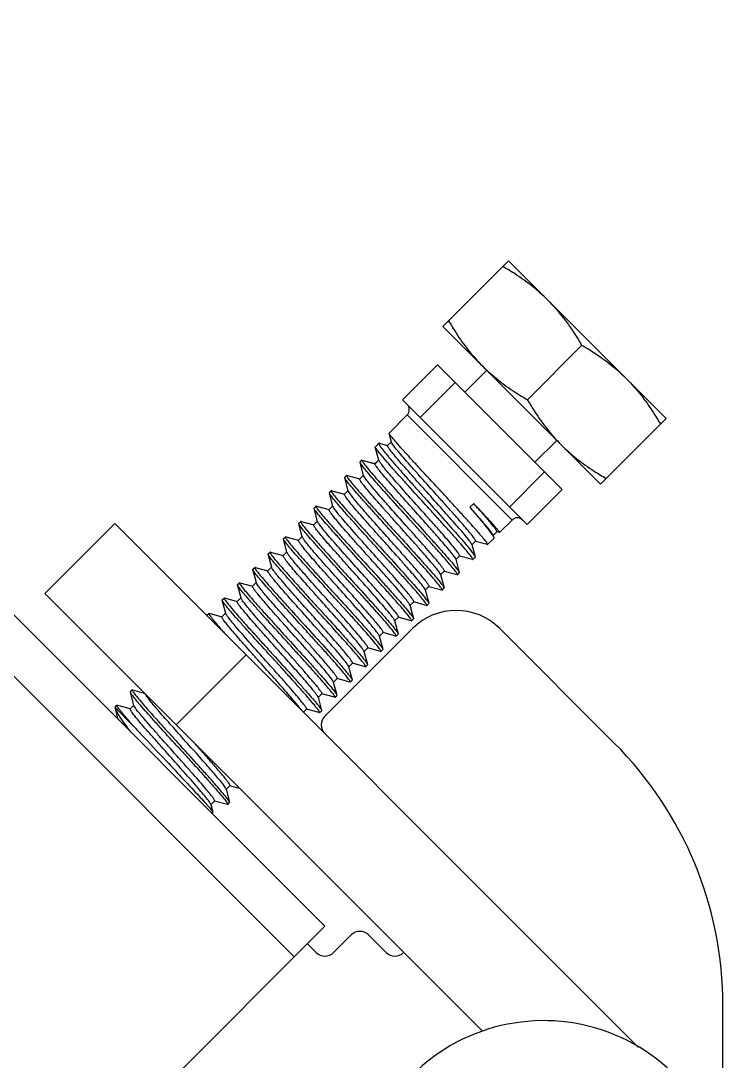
# Model space of a CAD drawing. Extents: x 27938 to 1507990, y 110129 to 923079.
# Drawn here: x 477724 to 478193, y 366413 to 367100 of the extents above; entities that cross this region are included whole.
import ezdxf

# ---------------------------------------------------------------- set-up
doc = ezdxf.new("R2010")
doc.units = 0
doc.header["$LTSCALE"] = 1000
doc.header["$MEASUREMENT"] = 0

msp = doc.modelspace()

# ---------------------------------------------------------------- linework, layer by layer
for p, q in [((477925.31, 366502.44), (475348.04, 369079.7)), ((477905.07, 366482.2), (475327.8, 369059.47)), ((478046.74, 366941.9), (478003.37, 366898.53)), ((478046.74, 366941.9), (478150.82, 366837.81)), ((478003.37, 366898.53), (478107.46, 366794.45)), ((478095.03, 366886.1), (478059.17, 366850.24)), ((477999.83, 366873.16), (477976.7, 366850.03)), ((478082.08, 366790.91), (477999.83, 366873.16)), ((478032.28, 366869.62), (478017.83, 366855.16)), ((478011.4, 366861.59), (477988.27, 366838.46)), ((478058.95, 366767.78), (477976.7, 366850.03)), ((477967.75, 366828.21), (477979.66, 366840.13)), ((478049.05, 366770.74), (477979.66, 366840.13)), ((478150.82, 366837.81), (478107.46, 366794.45)), ((477967.74, 366828.06), (477967.75, 366828.21)), ((477969.31, 366822.24), (477967.74, 366828.06)), ((477958.69, 366819.15), (477961.02, 366821.48)), ((477961.38, 366821.51), (477961.02, 366821.48)), ((477961.38, 366821.51), (477966.82, 366820.06)), ((477966.8, 366819.98), (477969.25, 366822.44)), ((478078.54, 366823.36), (478064.09, 366808.9)), ((477958.66, 366819.09), (477958.69, 366819.15)), ((477958.67, 366818.91), (477958.66, 366819.09)), ((477961.01, 366810.22), (477958.67, 366818.91)), ((477948.55, 366808.79), (477948.57, 366809.03)), ((477950.89, 366800.1), (477948.55, 366808.79)), ((477948.57, 366809.03), (477949.79, 366810.25)), ((477949.83, 366810.3), (477949.8, 366810.23)), ((477949.8, 366810.23), (477958.46, 366807.91)), ((477950.08, 366810.31), (477949.83, 366810.3)), ((477950.08, 366810.31), (477958.52, 366808.07)), ((477958.46, 366807.91), (477960.99, 366810.44)), ((477958.46, 366807.91), (477958.5, 366807.97)), ((477958.5, 366807.97), (477960.95, 366810.43)), ((477938.43, 366798.67), (477938.45, 366798.92)), ((477940.77, 366789.98), (477938.43, 366798.67)), ((477938.45, 366798.92), (477939.71, 366800.18)), ((477939.95, 366800.19), (477939.71, 366800.18)), ((477939.95, 366800.19), (477948.4, 366797.95)), ((477948.38, 366797.86), (477950.83, 366800.31)), ((478070.52, 366802.47), (478047.39, 366779.34)), ((477928.32, 366788.55), (477928.33, 366788.8)), ((477930.65, 366779.86), (477928.32, 366788.55)), ((477928.33, 366788.8), (477929.59, 366790.06)), ((477929.84, 366790.08), (477929.59, 366790.06)), ((477929.84, 366790.08), (477938.28, 366787.83)), ((477938.26, 366787.74), (477940.71, 366790.19)), ((478082.08, 366790.91), (478058.95, 366767.78)), ((477918.2, 366778.43), (477918.21, 366778.68)), ((477920.53, 366769.74), (477918.2, 366778.43)), ((477918.21, 366778.68), (477919.48, 366779.94)), ((477919.72, 366779.96), (477919.48, 366779.94)), ((477919.72, 366779.96), (477928.16, 366777.71)), ((477928.14, 366777.62), (477930.59, 366780.07)), ((477930.7, 366779.71), (477930.65, 366779.86)), ((478023.68, 366781.67), (478021.15, 366779.14)), ((477740.27, 366722.17), (477786.53, 366768.43)), ((478132.55, 366422.41), (477786.53, 366768.43)), ((477908.08, 366768.32), (477908.09, 366768.56)), ((477910.41, 366759.62), (477908.08, 366768.32)), ((477908.09, 366768.56), (477909.36, 366769.82)), ((477909.6, 366769.84), (477909.36, 366769.82)), ((477909.6, 366769.84), (477918.05, 366767.59)), ((477918.02, 366767.5), (477920.47, 366769.95)), ((478040.77, 366762.46), (478049.05, 366770.74)), ((477897.96, 366758.2), (477897.98, 366758.44)), ((477900.29, 366749.5), (477897.96, 366758.2)), ((477897.98, 366758.44), (477899.24, 366759.7)), ((477899.48, 366759.72), (477899.24, 366759.7)), ((477899.48, 366759.72), (477907.93, 366757.47)), ((477907.9, 366757.38), (477910.35, 366759.83)), ((478032.88, 366754.56), (478036.9, 366758.59)), ((478036.49, 366760.7), (478036.93, 366759.03)), ((478039, 366762.98), (478036.54, 366760.52)), ((478040.67, 366762.45), (478038.98, 366762.9)), ((478040.67, 366762.45), (478040.77, 366762.46)), ((478022.45, 366754.47), (478024.57, 366746.52)), ((478024.96, 366756.72), (478022.51, 366754.27)), ((478032.68, 366754.55), (478024.94, 366756.63)), ((478032.68, 366754.55), (478032.88, 366754.56)), ((477887.84, 366748.08), (477887.86, 366748.32)), ((477890.17, 366739.38), (477887.84, 366748.08)), ((477887.86, 366748.32), (477889.12, 366749.58)), ((477889.36, 366749.6), (477889.12, 366749.58)), ((477889.36, 366749.6), (477897.81, 366747.35)), ((477897.78, 366747.26), (477900.24, 366749.71)), ((478011.86, 366744.8), (478014.18, 366736.09)), ((478014.37, 366747.04), (478011.92, 366744.59)), ((478022.78, 366744.69), (478014.35, 366746.95)), ((478022.78, 366744.69), (478023.02, 366744.71)), ((478023.02, 366744.71), (478024.54, 366746.23)), ((478024.57, 366746.52), (478024.54, 366746.23)), ((477877.72, 366737.96), (477877.74, 366738.2)), ((477880.05, 366729.26), (477877.72, 366737.96)), ((477877.74, 366738.2), (477879, 366739.46)), ((477879.24, 366739.48), (477879, 366739.46)), ((477879.24, 366739.48), (477887.69, 366737.23)), ((477887.66, 366737.14), (477890.12, 366739.59)), ((478004.25, 366736.92), (478001.8, 366734.47)), ((478012.66, 366734.57), (478004.23, 366736.83)), ((478001.74, 366734.68), (478004.06, 366725.97)), ((478012.66, 366734.57), (478012.9, 366734.59)), ((478012.9, 366734.59), (478014.16, 366735.85)), ((478014.18, 366736.09), (478014.16, 366735.85)), ((477867.6, 366727.84), (477867.62, 366728.08)), ((477869.93, 366719.14), (477867.6, 366727.84)), ((477867.62, 366728.08), (477868.88, 366729.34)), ((477869.12, 366729.36), (477868.88, 366729.34)), ((477869.12, 366729.36), (477877.57, 366727.11)), ((477877.54, 366727.02), (477880, 366729.47)), ((477991.62, 366724.56), (477993.94, 366715.85)), ((477994.13, 366726.8), (477991.68, 366724.35)), ((478002.54, 366724.45), (477994.11, 366726.71)), ((478002.54, 366724.45), (478002.78, 366724.47)), ((478002.78, 366724.47), (478004.04, 366725.73)), ((478004.06, 366725.97), (478004.04, 366725.73)), ((478029.43, 366433.01), (477740.27, 366722.17)), ((477857.48, 366717.72), (477857.5, 366717.96)), ((477859.82, 366709.02), (477857.48, 366717.72)), ((477857.5, 366717.96), (477858.76, 366719.22)), ((477859, 366719.24), (477858.76, 366719.22)), ((477859, 366719.24), (477867.45, 366716.99)), ((477867.43, 366716.9), (477869.88, 366719.35)), ((477870, 366718.94), (477869.93, 366719.14)), ((477984.01, 366716.69), (477981.56, 366714.23)), ((477992.42, 366714.33), (477983.99, 366716.59)), ((477981.5, 366714.44), (477983.82, 366705.73)), ((477992.42, 366714.33), (477992.66, 366714.35)), ((477992.66, 366714.35), (477993.92, 366715.61)), ((477993.94, 366715.85), (477993.92, 366715.61)), ((477847.36, 366707.82), (477847.38, 366707.84)), ((477847.38, 366707.84), (477848.64, 366709.1)), ((477848.88, 366709.12), (477848.64, 366709.1)), ((477848.88, 366709.12), (477857.33, 366706.87)), ((477857.31, 366706.78), (477859.76, 366709.24)), ((477971.38, 366704.32), (477973.7, 366695.61)), ((477973.89, 366706.57), (477971.44, 366704.11)), ((477982.3, 366704.21), (477973.87, 366706.47)), ((477982.3, 366704.21), (477982.54, 366704.23)), ((477982.54, 366704.23), (477983.8, 366705.49)), ((477983.82, 366705.73), (477983.8, 366705.49)), ((477983.15, 366699.02), (477925.33, 366641.2)), ((477963.77, 366696.45), (477961.32, 366693.99)), ((477972.18, 366694.09), (477963.75, 366696.36)), ((477973.7, 366695.61), (477973.69, 366695.37)), ((478116.57, 366623.43), (478040.97, 366699.02)), ((477961.27, 366694.2), (477963.58, 366685.49)), ((477972.18, 366694.09), (477972.42, 366694.11)), ((477972.42, 366694.11), (477973.69, 366695.37)), ((477951.15, 366684.08), (477951.09, 366684.26)), ((477951.15, 366684.08), (477953.46, 366675.37)), ((477953.66, 366686.33), (477951.2, 366683.87)), ((477962.06, 366683.97), (477953.63, 366686.24)), ((477962.06, 366683.97), (477962.3, 366683.99)), ((477962.3, 366683.99), (477963.57, 366685.25)), ((477963.58, 366685.49), (477963.57, 366685.25)), ((477827.01, 366635.43), (477873.27, 366681.69)), ((477943.54, 366676.21), (477941.08, 366673.76)), ((477951.94, 366673.85), (477943.51, 366676.12)), ((477952.19, 366673.87), (477953.45, 366675.13)), ((477953.46, 366675.37), (477953.45, 366675.13)), ((477941.03, 366673.96), (477943.35, 366665.25)), ((477951.94, 366673.85), (477952.19, 366673.87)), ((477930.91, 366663.85), (477933.23, 366655.14)), ((477933.42, 366666.09), (477930.96, 366663.64)), ((477941.82, 366663.73), (477933.39, 366666)), ((477941.82, 366663.73), (477942.07, 366663.75)), ((477942.07, 366663.75), (477943.33, 366665.01)), ((477943.35, 366665.25), (477943.33, 366665.01)), ((477796.77, 366657), (477796.78, 366657.25)), ((477799.1, 366648.31), (477796.77, 366657)), ((477796.78, 366657.25), (477798.05, 366658.51)), ((477798.29, 366658.53), (477798.05, 366658.51)), ((477798.29, 366658.53), (477805.96, 366656.48)), ((477923.3, 366655.97), (477920.84, 366653.52)), ((477931.7, 366653.62), (477923.27, 366655.88)), ((477931.95, 366653.63), (477933.21, 366654.89)), ((477933.23, 366655.14), (477933.21, 366654.89)), ((477786.66, 366647.13), (477787.93, 366648.39)), ((477787.93, 366648.39), (477788.17, 366648.41)), ((477788.17, 366648.41), (477796.62, 366646.16)), ((477796.59, 366646.07), (477799.04, 366648.52)), ((477920.79, 366653.73), (477923.11, 366645.02)), ((477931.7, 366653.62), (477931.95, 366653.63)), ((477786.66, 366647.13), (477786.65, 366646.89)), ((477788.77, 366638.98), (477786.65, 366646.89)), ((477798.73, 366634.8), (477786.65, 366646.88)), ((477913.18, 366645.85), (477911.14, 366643.82)), ((477921.59, 366643.5), (477913.15, 366645.76)), ((477921.59, 366643.5), (477921.83, 366643.51)), ((477921.83, 366643.51), (477923.09, 366644.78)), ((477923.11, 366645.02), (477923.09, 366644.78)), ((477860.07, 366593.01), (477862.39, 366584.3)), ((477862.58, 366595.26), (477860.13, 366592.8)), ((477869.01, 366593.43), (477862.56, 366595.16)), ((477849.95, 366582.89), (477851.33, 366577.73)), ((477852.46, 366585.14), (477850.01, 366582.68)), ((477860.87, 366582.78), (477852.44, 366585.04)), ((477861.11, 366582.8), (477862.37, 366584.06)), ((477862.37, 366584.06), (477862.39, 366584.3)), ((477850.14, 366577.61), (477851.27, 366577.61)), ((477851.33, 366577.73), (477851.27, 366577.61)), ((477925.31, 366502.44), (477688.23, 366265.36)), ((477942.67, 366496.64), (477931.11, 366485.07)), ((477965.8, 366485.07), (477954.24, 366496.64)), ((477919.54, 366485.07), (477913.75, 366490.87)), ((478188.44, 366347.35), (478188.42, 366449.99))]:
    msp.add_line(p, q)
for centre, radius, start, end in [((477976.2, 366843.6), 4.91, 315, 45), ((478052.52, 366767.27), 4.91, 45, 135), ((478012.06, 366670.11), 40.89, 45, 135), ((477931.11, 366635.41), 8.18, 135, 225), ((477943.1, 366449.95), 245.33, 0.00863, 45), ((477948.46, 366490.85), 8.18, 45, 135), ((477925.33, 366490.85), 8.18, 225, 315), ((477971.59, 366490.85), 8.18, 225, 315), ((478069.87, 366317.4), 122.66, 0, 135)]:
    msp.add_arc(centre, radius, start, end)
for points, knots in [([(478072.76, 366915.88), (478066.19, 366922.45), (478056.3, 366930.16), (478045.69, 366936.59), (478042.99, 366938.14)], [0, 0, 0, 0, 0.748734, 1, 1, 1, 1]), ([(478072.76, 366915.88), (478079.33, 366909.31), (478087.04, 366899.42), (478093.47, 366888.8), (478095.03, 366886.1)], [0, 0, 0, 0, 0.748734, 1, 1, 1, 1]), ([(478007.13, 366902.28), (478008.68, 366899.58), (478015.11, 366888.97), (478022.82, 366879.08), (478029.39, 366872.51)], [0, 0, 0, 0, 0.251266, 1, 1, 1, 1]), ([(478124.8, 366863.84), (478118.23, 366870.41), (478108.34, 366878.11), (478097.73, 366884.55), (478095.03, 366886.1)], [0, 0, 0, 0, 0.748734, 1, 1, 1, 1]), ([(478029.39, 366872.51), (478035.96, 366865.94), (478045.85, 366858.23), (478056.47, 366851.8), (478059.17, 366850.24)], [0, 0, 0, 0, 0.748734, 1, 1, 1, 1]), ([(478124.8, 366863.84), (478131.37, 366857.26), (478139.08, 366847.37), (478145.51, 366836.76), (478147.07, 366834.06)], [0, 0, 0, 0, 0.748734, 1, 1, 1, 1]), ([(478059.17, 366850.24), (478060.72, 366847.54), (478067.16, 366836.93), (478074.86, 366827.04), (478081.43, 366820.47)], [0, 0, 0, 0, 0.251266, 1, 1, 1, 1]), ([(478000.38, 366791.46), (477996.3, 366795.88), (477990.34, 366802.32), (477982.76, 366810.57), (477977.91, 366815.91), (477973.87, 366820.41), (477970.83, 366823.93), (477968.94, 366826.2), (477968.05, 366827.46), (477967.78, 366827.89), (477967.74, 366828.06)], [0, 0, 0, 0, 0.368142, 0.535897, 0.684709, 0.809342, 0.905414, 0.969598, 0.989056, 1, 1, 1, 1]), ([(477961.02, 366821.48), (477960.93, 366821.4), (477961.01, 366820.95), (477961.36, 366820.31), (477962.01, 366819.27), (477963.46, 366817.29), (477966.04, 366814.07), (477969.93, 366809.45), (477974.76, 366803.9), (477980.32, 366797.61), (477986.39, 366790.83), (477990.57, 366786.16), (477992.71, 366783.78)], [0, 0, 0, 0, 0.007287, 0.022596, 0.046895, 0.080168, 0.172563, 0.296519, 0.44737, 0.619385, 0.805971, 1, 1, 1, 1]), ([(478022.1, 366755.22), (478021.68, 366755.91), (478020.46, 366757.57), (478016.89, 366762.02), (478010.54, 366769.31), (478001.49, 366779.48), (477993.1, 366788.79), (477986.29, 366796.38), (477981.51, 366801.74), (477977.2, 366806.63), (477973.5, 366810.89), (477970.54, 366814.41), (477968.44, 366817.04), (477967.23, 366818.76), (477966.79, 366819.58), (477966.73, 366819.91), (477966.8, 366819.98)], [0, 0, 0, 0, 0.028348, 0.07231, 0.200737, 0.367922, 0.551326, 0.641466, 0.726551, 0.80379, 0.870677, 0.92508, 0.96531, 0.990227, 0.996843, 1, 1, 1, 1]), ([(478024.96, 366756.72), (478025.03, 366756.79), (478024.96, 366757.17), (478024.67, 366757.69), (478024.11, 366758.57), (478022.89, 366760.23), (478020.72, 366762.93), (478017.44, 366766.81), (478013.37, 366771.48), (478008.68, 366776.77), (478003.56, 366782.5), (477996.43, 366790.43), (477989.39, 366798.26), (477982.73, 366805.74), (477978.43, 366810.63), (477974.86, 366814.81), (477972.09, 366818.12), (477970.35, 366820.47), (477969.44, 366821.74), (477969.31, 366822.24)], [0, 0, 0, 0, 0.003461, 0.010825, 0.022535, 0.038573, 0.083113, 0.142879, 0.21566, 0.298761, 0.389116, 0.483412, 0.670116, 0.755815, 0.832283, 0.896851, 0.947308, 0.981997, 1, 1, 1, 1]), ([(478081.43, 366820.47), (478088.01, 366813.9), (478097.9, 366806.19), (478108.51, 366799.76), (478111.21, 366798.2)], [0, 0, 0, 0, 0.748734, 1, 1, 1, 1]), ([(477990.86, 366781.93), (477986.84, 366786.33), (477980.99, 366792.75), (477973.56, 366801), (477968.77, 366806.36), (477964.81, 366810.92), (477961.74, 366814.51), (477959.83, 366817.05), (477958.82, 366818.39), (477958.67, 366818.91)], [0, 0, 0, 0, 0.36438, 0.530796, 0.678891, 0.803581, 0.9006, 0.966696, 1, 1, 1, 1]), ([(477980.74, 366771.81), (477976.72, 366776.22), (477970.87, 366782.63), (477963.44, 366790.88), (477958.65, 366796.24), (477954.69, 366800.8), (477951.62, 366804.39), (477949.71, 366806.93), (477948.7, 366808.27), (477948.55, 366808.79)], [0, 0, 0, 0, 0.364381, 0.5308, 0.678899, 0.803591, 0.900607, 0.966701, 1, 1, 1, 1]), ([(477949.8, 366810.23), (477949.77, 366810.09), (477949.97, 366809.67), (477950.39, 366808.96), (477951.15, 366807.92), (477952.7, 366805.91), (477955.37, 366802.72), (477959.34, 366798.16), (477964.19, 366792.71), (477969.73, 366786.56), (477975.74, 366779.94), (477979.89, 366775.39), (477982, 366773.07)], [0, 0, 0, 0, 0.00868, 0.025879, 0.051887, 0.086569, 0.180747, 0.305089, 0.45505, 0.625126, 0.809034, 1, 1, 1, 1]), ([(478011.86, 366744.8), (478011.73, 366745.29), (478010.86, 366746.53), (478009.17, 366748.83), (478006.51, 366752.03), (478003.09, 366756.05), (477998.99, 366760.74), (477992.65, 366767.9), (477985.95, 366775.37), (477979.18, 366782.93), (477974.32, 366788.39), (477969.86, 366793.45), (477965.97, 366797.92), (477962.8, 366801.67), (477960.69, 366804.3), (477959.47, 366805.96), (477958.88, 366806.83), (477958.56, 366807.43), (477958.43, 366807.8), (477958.46, 366807.91)], [0, 0, 0, 0, 0.018431, 0.053472, 0.104134, 0.168694, 0.244894, 0.330055, 0.515024, 0.608298, 0.697696, 0.780063, 0.852494, 0.912444, 0.95783, 0.974565, 0.987157, 0.995562, 1, 1, 1, 1]), ([(477961.36, 366809.48), (477961.31, 366809.56), (477961.18, 366809.79), (477961.06, 366810.04), (477961.01, 366810.22)], [0, 0, 0, 0, 0.313787, 1, 1, 1, 1]), ([(478014.37, 366747.04), (478014.43, 366747.11), (478014.39, 366747.44), (478013.96, 366748.25), (478012.79, 366749.94), (478010.74, 366752.52), (478007.87, 366755.96), (478004.28, 366760.11), (478000.12, 366764.86), (477995.51, 366770.04), (477988.98, 366777.35), (477980.96, 366786.29), (477972.33, 366796.02), (477966.3, 366802.98), (477962.91, 366807.23), (477961.75, 366808.82), (477961.36, 366809.48)], [0, 0, 0, 0, 0.003296, 0.010079, 0.03549, 0.076381, 0.131511, 0.19909, 0.276886, 0.362322, 0.452558, 0.635372, 0.801219, 0.928261, 0.971785, 1, 1, 1, 1]), ([(477970.62, 366761.69), (477966.6, 366766.1), (477960.75, 366772.51), (477953.32, 366780.76), (477948.53, 366786.12), (477944.57, 366790.68), (477941.5, 366794.27), (477939.59, 366796.81), (477938.58, 366798.15), (477938.43, 366798.67)], [0, 0, 0, 0, 0.364381, 0.530796, 0.678894, 0.80359, 0.900609, 0.966703, 1, 1, 1, 1]), ([(477939.71, 366800.18), (477939.64, 366800.1), (477939.77, 366799.67), (477940.12, 366799.08), (477940.82, 366798.07), (477942.31, 366796.14), (477944.94, 366792.97), (477948.89, 366788.41), (477953.78, 366782.91), (477959.39, 366776.68), (477965.51, 366769.95), (477969.73, 366765.31), (477971.88, 366762.95)], [0, 0, 0, 0, 0.006599, 0.021626, 0.045784, 0.078991, 0.171388, 0.295465, 0.44652, 0.61879, 0.805664, 1, 1, 1, 1]), ([(478004.25, 366736.92), (478004.32, 366736.99), (478004.26, 366737.35), (478003.79, 366738.21), (478002.51, 366740.03), (478000.29, 366742.8), (477997.19, 366746.5), (477993.34, 366750.94), (477988.89, 366755.99), (477984.01, 366761.47), (477977.19, 366769.1), (477970.41, 366776.65), (477963.99, 366783.9), (477959.82, 366788.66), (477956.34, 366792.75), (477953.63, 366796.01), (477951.91, 366798.34), (477951.02, 366799.6), (477950.89, 366800.1)], [0, 0, 0, 0, 0.003453, 0.010691, 0.037881, 0.081592, 0.14037, 0.212138, 0.294327, 0.383985, 0.477885, 0.664852, 0.751185, 0.82854, 0.894141, 0.945651, 0.981282, 1, 1, 1, 1]), ([(478001.74, 366734.68), (478001.61, 366735.18), (478000.72, 366736.44), (477999.01, 366738.77), (477996.3, 366742.02), (477992.82, 366746.11), (477988.65, 366750.87), (477982.22, 366758.12), (477975.45, 366765.67), (477968.62, 366773.3), (477963.74, 366778.79), (477959.29, 366783.84), (477955.44, 366788.28), (477952.34, 366791.98), (477950.12, 366794.75), (477948.84, 366796.56), (477948.37, 366797.43), (477948.31, 366797.79), (477948.38, 366797.86)], [0, 0, 0, 0, 0.01868, 0.054278, 0.105764, 0.171349, 0.248695, 0.335028, 0.522011, 0.615926, 0.705601, 0.787809, 0.859594, 0.918387, 0.96211, 0.989307, 0.996546, 1, 1, 1, 1]), ([(477960.5, 366751.57), (477956.48, 366755.98), (477950.63, 366762.39), (477943.2, 366770.64), (477938.41, 366776), (477934.45, 366780.56), (477931.38, 366784.15), (477929.47, 366786.69), (477928.46, 366788.03), (477928.32, 366788.55)], [0, 0, 0, 0, 0.364389, 0.530808, 0.678904, 0.803593, 0.90061, 0.966703, 1, 1, 1, 1]), ([(477929.59, 366790.06), (477929.52, 366789.98), (477929.65, 366789.55), (477930, 366788.97), (477930.7, 366787.95), (477932.19, 366786.02), (477934.82, 366782.85), (477938.77, 366778.29), (477943.66, 366772.79), (477949.27, 366766.56), (477955.39, 366759.83), (477959.61, 366755.19), (477961.76, 366752.83)], [0, 0, 0, 0, 0.006599, 0.021626, 0.045783, 0.07899, 0.171389, 0.295471, 0.446525, 0.618791, 0.805663, 1, 1, 1, 1]), ([(477991.62, 366724.56), (477991.49, 366725.06), (477990.6, 366726.32), (477988.89, 366728.65), (477986.18, 366731.9), (477982.7, 366735.99), (477978.53, 366740.75), (477972.1, 366748), (477965.33, 366755.56), (477958.5, 366763.18), (477953.62, 366768.67), (477949.17, 366773.72), (477945.32, 366778.16), (477942.22, 366781.86), (477940, 366784.63), (477938.72, 366786.44), (477938.25, 366787.31), (477938.19, 366787.67), (477938.26, 366787.74)], [0, 0, 0, 0, 0.01868, 0.054279, 0.105765, 0.171349, 0.248696, 0.335028, 0.522011, 0.615926, 0.705601, 0.787809, 0.859594, 0.918386, 0.962109, 0.989307, 0.996546, 1, 1, 1, 1]), ([(477994.13, 366726.8), (477994.2, 366726.87), (477994.14, 366727.23), (477993.67, 366728.1), (477992.39, 366729.91), (477990.17, 366732.68), (477987.07, 366736.38), (477983.22, 366740.82), (477978.77, 366745.87), (477973.89, 366751.35), (477967.07, 366758.98), (477960.3, 366766.53), (477953.87, 366773.78), (477949.7, 366778.55), (477946.22, 366782.63), (477943.51, 366785.89), (477941.79, 366788.22), (477940.9, 366789.48), (477940.77, 366789.98)], [0, 0, 0, 0, 0.003453, 0.010691, 0.03788, 0.081592, 0.14037, 0.212137, 0.294327, 0.383985, 0.477885, 0.664851, 0.751185, 0.82854, 0.894141, 0.945652, 0.981282, 1, 1, 1, 1]), ([(478032.88, 366754.56), (478032.95, 366754.64), (478032.78, 366755.06), (478032.44, 366755.62), (478031.72, 366756.62), (478030.72, 366757.88), (478029.4, 366759.47), (478027.09, 366762.17), (478023.55, 366766.18), (478018.62, 366771.64), (478012.97, 366777.82), (478006.8, 366784.51), (478002.55, 366789.11), (478000.38, 366791.46)], [0, 0, 0, 0, 0.006287, 0.021187, 0.045277, 0.078448, 0.120429, 0.17084, 0.294962, 0.446101, 0.618491, 0.80551, 1, 1, 1, 1]), ([(477950.38, 366741.45), (477946.36, 366745.86), (477940.51, 366752.27), (477933.08, 366760.52), (477928.3, 366765.88), (477924.33, 366770.44), (477921.26, 366774.03), (477919.35, 366776.57), (477918.34, 366777.91), (477918.2, 366778.43)], [0, 0, 0, 0, 0.364379, 0.530797, 0.678896, 0.80359, 0.900607, 0.966701, 1, 1, 1, 1]), ([(477919.48, 366779.94), (477919.4, 366779.86), (477919.53, 366779.43), (477919.88, 366778.85), (477920.58, 366777.83), (477922.07, 366775.9), (477924.7, 366772.73), (477928.65, 366768.17), (477933.54, 366762.67), (477939.15, 366756.44), (477945.27, 366749.71), (477949.49, 366745.08), (477951.64, 366742.71)], [0, 0, 0, 0, 0.006598, 0.021624, 0.045781, 0.078987, 0.171384, 0.29546, 0.44651, 0.618781, 0.80566, 1, 1, 1, 1]), ([(477984.01, 366716.69), (477984.08, 366716.75), (477984.02, 366717.1), (477983.56, 366717.95), (477982.31, 366719.74), (477980.14, 366722.46), (477977.1, 366726.09), (477973.32, 366730.45), (477968.94, 366735.42), (477964.13, 366740.83), (477957.38, 366748.37), (477950.66, 366755.87), (477944.25, 366763.09), (477940.05, 366767.88), (477936.51, 366772.02), (477933.72, 366775.36), (477931.86, 366777.82), (477930.91, 366779.16), (477930.7, 366779.71)], [0, 0, 0, 0, 0.003411, 0.010523, 0.037228, 0.080172, 0.137959, 0.208589, 0.289589, 0.378106, 0.47102, 0.656885, 0.743278, 0.821187, 0.887872, 0.941003, 0.97876, 1, 1, 1, 1]), ([(478023.02, 366744.71), (478023.1, 366744.78), (478022.96, 366745.21), (478022.61, 366745.8), (478021.92, 366746.81), (478020.43, 366748.74), (478017.8, 366751.92), (478013.84, 366756.47), (478008.96, 366761.97), (478003.34, 366768.2), (477997.23, 366774.94), (477993.01, 366779.57), (477990.86, 366781.93)], [0, 0, 0, 0, 0.006599, 0.021626, 0.045784, 0.078991, 0.171388, 0.295465, 0.446519, 0.61879, 0.805664, 1, 1, 1, 1]), ([(477992.71, 366783.78), (477996.67, 366779.37), (478002.45, 366772.94), (478009.8, 366764.68), (478014.53, 366759.29), (478018.46, 366754.7), (478021.5, 366751.06), (478023.42, 366748.46), (478024.42, 366747.07), (478024.57, 366746.52)], [0, 0, 0, 0, 0.362585, 0.528363, 0.676115, 0.800828, 0.898293, 0.965295, 1, 1, 1, 1]), ([(478036.49, 366760.7), (478036.42, 366760.98), (478035.99, 366761.68), (478035.11, 366762.93), (478033.76, 366764.65), (478031.14, 366767.83), (478026.89, 366772.71), (478023.21, 366776.84), (478021.15, 366779.14)], [0, 0, 0, 0, 0.036338, 0.100465, 0.191874, 0.309308, 0.615028, 1, 1, 1, 1]), ([(478021.15, 366779.14), (478023.25, 366776.7), (478027.02, 366772.29), (478031.85, 366766.42), (478034.91, 366762.5), (478036.4, 366760.21), (478036.84, 366759.38), (478036.93, 366759.03)], [0, 0, 0, 0, 0.376924, 0.679521, 0.890722, 0.958383, 1, 1, 1, 1]), ([(478040.77, 366762.46), (478040.8, 366762.49), (478040.73, 366762.69), (478040.57, 366762.96), (478040.23, 366763.43), (478039.52, 366764.34), (478038.23, 366765.85), (478036.27, 366768.07), (478033.77, 366770.83), (478030.79, 366774.07), (478027.37, 366777.74), (478024.95, 366780.31), (478023.68, 366781.67)], [0, 0, 0, 0, 0.005738, 0.019134, 0.040805, 0.070779, 0.155209, 0.27106, 0.416301, 0.588313, 0.78408, 1, 1, 1, 1]), ([(478039, 366762.98), (478039.12, 366763.1), (478038.76, 366763.81), (478038.17, 366764.75), (478036.87, 366766.45), (478035.14, 366768.59), (478032.88, 366771.26), (478029.03, 366775.69), (478025.9, 366779.2), (478023.68, 366781.67)], [0, 0, 0, 0, 0.021147, 0.073565, 0.158215, 0.273875, 0.418588, 0.589838, 1, 1, 1, 1]), ([(477981.09, 366715.28), (477980.68, 366715.96), (477979.48, 366717.58), (477976.04, 366721.88), (477969.98, 366728.87), (477961.34, 366738.6), (477953.35, 366747.51), (477946.85, 366754.79), (477942.27, 366759.94), (477938.14, 366764.65), (477934.59, 366768.77), (477931.74, 366772.18), (477929.71, 366774.74), (477928.55, 366776.42), (477928.12, 366777.23), (477928.08, 366777.55), (477928.14, 366777.62)], [0, 0, 0, 0, 0.029221, 0.073567, 0.201629, 0.367682, 0.550054, 0.639909, 0.724906, 0.802249, 0.869396, 0.924152, 0.964754, 0.989983, 0.99672, 1, 1, 1, 1]), ([(478012.9, 366734.59), (478012.98, 366734.66), (478012.84, 366735.09), (478012.49, 366735.68), (478011.8, 366736.69), (478010.31, 366738.63), (478007.68, 366741.8), (478003.72, 366746.35), (477998.84, 366751.85), (477993.22, 366758.08), (477987.11, 366764.82), (477982.89, 366769.45), (477980.74, 366771.81)], [0, 0, 0, 0, 0.006598, 0.021625, 0.04578, 0.078987, 0.171384, 0.295461, 0.446512, 0.618782, 0.805661, 1, 1, 1, 1]), ([(477982, 366773.07), (477986.01, 366768.67), (477991.86, 366762.25), (477999.3, 366754), (478004.09, 366748.64), (478008.05, 366744.08), (478011.12, 366740.49), (478013.03, 366737.95), (478014.04, 366736.61), (478014.18, 366736.09)], [0, 0, 0, 0, 0.36446, 0.530907, 0.67902, 0.803709, 0.900704, 0.966759, 1, 1, 1, 1]), ([(477940.26, 366731.33), (477936.24, 366735.74), (477930.4, 366742.15), (477922.96, 366750.4), (477918.18, 366755.76), (477914.21, 366760.32), (477911.14, 366763.92), (477909.23, 366766.45), (477908.22, 366767.79), (477908.08, 366768.32)], [0, 0, 0, 0, 0.364384, 0.5308, 0.678898, 0.803592, 0.90061, 0.966703, 1, 1, 1, 1]), ([(477909.36, 366769.82), (477909.28, 366769.74), (477909.42, 366769.31), (477909.77, 366768.73), (477910.46, 366767.71), (477911.95, 366765.78), (477914.58, 366762.61), (477918.53, 366758.05), (477923.42, 366752.55), (477929.03, 366746.32), (477935.15, 366739.59), (477939.37, 366734.96), (477941.52, 366732.6)], [0, 0, 0, 0, 0.006599, 0.021626, 0.045785, 0.078991, 0.171389, 0.295468, 0.446524, 0.618793, 0.805664, 1, 1, 1, 1]), ([(477971.12, 366704.91), (477970.76, 366705.55), (477969.65, 366707.09), (477966.34, 366711.27), (477960.36, 366718.18), (477951.74, 366727.91), (477943.68, 366736.89), (477937.1, 366744.25), (477932.45, 366749.48), (477928.24, 366754.28), (477924.62, 366758.47), (477921.7, 366761.96), (477919.63, 366764.57), (477918.44, 366766.28), (477918.01, 366767.1), (477917.96, 366767.43), (477918.02, 366767.5)], [0, 0, 0, 0, 0.02672, 0.069018, 0.194536, 0.360069, 0.543539, 0.634344, 0.720433, 0.798907, 0.86713, 0.922821, 0.964145, 0.989828, 0.99668, 1, 1, 1, 1]), ([(477973.89, 366706.57), (477973.96, 366706.63), (477973.91, 366706.97), (477973.46, 366707.81), (477972.24, 366709.56), (477970.11, 366712.23), (477967.13, 366715.79), (477963.43, 366720.08), (477959.13, 366724.96), (477954.39, 366730.29), (477947.72, 366737.75), (477939.61, 366746.79), (477931.99, 366755.38), (477926.83, 366761.37), (477923.97, 366764.8), (477921.97, 366767.37), (477920.95, 366768.81), (477920.66, 366769.4)], [0, 0, 0, 0, 0.003368, 0.010354, 0.036572, 0.078742, 0.135528, 0.20501, 0.284805, 0.372166, 0.464077, 0.64881, 0.81371, 0.881483, 0.936251, 0.976167, 1, 1, 1, 1]), ([(477930.14, 366721.21), (477926.13, 366725.62), (477920.28, 366732.04), (477912.84, 366740.28), (477908.06, 366745.64), (477904.09, 366750.2), (477901.02, 366753.8), (477899.11, 366756.33), (477898.1, 366757.67), (477897.96, 366758.2)], [0, 0, 0, 0, 0.364389, 0.530808, 0.678905, 0.803593, 0.900609, 0.966702, 1, 1, 1, 1]), ([(477899.24, 366759.7), (477899.16, 366759.62), (477899.3, 366759.19), (477899.65, 366758.61), (477900.34, 366757.59), (477901.83, 366755.66), (477904.46, 366752.49), (477908.42, 366747.93), (477913.3, 366742.43), (477918.91, 366736.2), (477925.03, 366729.47), (477929.25, 366724.84), (477931.4, 366722.48)], [0, 0, 0, 0, 0.006599, 0.021626, 0.045782, 0.078989, 0.171387, 0.295468, 0.446521, 0.618788, 0.805663, 1, 1, 1, 1]), ([(477961.12, 366694.57), (477960.82, 366695.17), (477959.79, 366696.62), (477957.78, 366699.2), (477954.9, 366702.64), (477949.74, 366708.64), (477942.12, 366717.23), (477934.02, 366726.26), (477927.36, 366733.71), (477922.63, 366739.03), (477918.34, 366743.9), (477914.65, 366748.18), (477911.67, 366751.73), (477909.55, 366754.39), (477908.34, 366756.13), (477907.89, 366756.97), (477907.84, 366757.31), (477907.9, 366757.38)], [0, 0, 0, 0, 0.024173, 0.064372, 0.119353, 0.187267, 0.352243, 0.536827, 0.628608, 0.715817, 0.795456, 0.864788, 0.921444, 0.963514, 0.989667, 0.996638, 1, 1, 1, 1]), ([(477910.66, 366759.06), (477910.63, 366759.12), (477910.53, 366759.3), (477910.45, 366759.48), (477910.41, 366759.62)], [0, 0, 0, 0, 0.304527, 1, 1, 1, 1]), ([(477963.77, 366696.45), (477963.84, 366696.51), (477963.79, 366696.85), (477963.35, 366697.67), (477962.16, 366699.38), (477960.08, 366702), (477957.16, 366705.5), (477953.53, 366709.7), (477949.3, 366714.51), (477944.64, 366719.75), (477938.05, 366727.12), (477929.99, 366736.11), (477921.37, 366745.84), (477915.4, 366752.74), (477912.11, 366756.9), (477911.01, 366758.43), (477910.66, 366759.06)], [0, 0, 0, 0, 0.003326, 0.010193, 0.035938, 0.077359, 0.133176, 0.201544, 0.28017, 0.366406, 0.457339, 0.640956, 0.806417, 0.931592, 0.973615, 1, 1, 1, 1]), ([(478002.78, 366724.47), (478002.86, 366724.54), (478002.72, 366724.97), (478002.37, 366725.56), (478001.68, 366726.57), (478000.19, 366728.51), (477997.56, 366731.68), (477993.6, 366736.23), (477988.72, 366741.73), (477983.1, 366747.96), (477976.99, 366754.7), (477972.77, 366759.33), (477970.62, 366761.69)], [0, 0, 0, 0, 0.006599, 0.021626, 0.045783, 0.078991, 0.17139, 0.295472, 0.446528, 0.618793, 0.805664, 1, 1, 1, 1]), ([(477971.88, 366762.95), (477975.89, 366758.55), (477981.74, 366752.13), (477989.18, 366743.88), (477993.97, 366738.52), (477997.93, 366733.96), (478001, 366730.37), (478002.91, 366727.83), (478003.92, 366726.5), (478004.06, 366725.97)], [0, 0, 0, 0, 0.364466, 0.530913, 0.679023, 0.803712, 0.900708, 0.966761, 1, 1, 1, 1]), ([(478036.93, 366759.03), (478036.95, 366758.98), (478036.98, 366758.84), (478036.97, 366758.66), (478036.9, 366758.59)], [0, 0, 0, 0, 0.336514, 1, 1, 1, 1]), ([(477992.66, 366714.35), (477992.74, 366714.42), (477992.6, 366714.86), (477992.25, 366715.44), (477991.56, 366716.45), (477990.07, 366718.39), (477987.44, 366721.56), (477983.48, 366726.11), (477978.6, 366731.61), (477972.99, 366737.84), (477966.87, 366744.58), (477962.65, 366749.21), (477960.5, 366751.57)], [0, 0, 0, 0, 0.006597, 0.021623, 0.045779, 0.078985, 0.171381, 0.295456, 0.44651, 0.618782, 0.805661, 1, 1, 1, 1]), ([(477961.76, 366752.83), (477965.77, 366748.43), (477971.63, 366742.01), (477979.06, 366733.76), (477983.85, 366728.4), (477987.81, 366723.84), (477990.88, 366720.25), (477992.79, 366717.71), (477993.8, 366716.38), (477993.94, 366715.85)], [0, 0, 0, 0, 0.364457, 0.530899, 0.679012, 0.803706, 0.900705, 0.966759, 1, 1, 1, 1]), ([(478022.45, 366754.47), (478022.44, 366754.52), (478022.35, 366754.79), (478022.21, 366755.03), (478022.1, 366755.22)], [0, 0, 0, 0, 0.186143, 1, 1, 1, 1]), ([(477920.02, 366711.1), (477916.01, 366715.5), (477910.16, 366721.92), (477902.72, 366730.16), (477897.94, 366735.52), (477893.97, 366740.08), (477890.9, 366743.68), (477889, 366746.21), (477887.98, 366747.55), (477887.84, 366748.08)], [0, 0, 0, 0, 0.364378, 0.530795, 0.678895, 0.803589, 0.900607, 0.966701, 1, 1, 1, 1]), ([(477889.12, 366749.58), (477889.04, 366749.5), (477889.18, 366749.07), (477889.53, 366748.49), (477890.22, 366747.48), (477891.71, 366745.54), (477894.34, 366742.37), (477898.3, 366737.81), (477903.18, 366732.31), (477908.79, 366726.08), (477914.91, 366719.35), (477919.13, 366714.72), (477921.28, 366712.36)], [0, 0, 0, 0, 0.006598, 0.021624, 0.045781, 0.078987, 0.171383, 0.295458, 0.446509, 0.61878, 0.80566, 1, 1, 1, 1]), ([(477951.09, 366684.26), (477950.86, 366684.81), (477949.9, 366686.17), (477948.02, 366688.64), (477945.23, 366692), (477940.13, 366697.95), (477932.5, 366706.55), (477924.35, 366715.64), (477917.61, 366723.17), (477912.81, 366728.57), (477908.44, 366733.53), (477904.68, 366737.88), (477901.64, 366741.5), (477899.48, 366744.21), (477898.23, 366745.99), (477897.77, 366746.85), (477897.72, 366747.19), (477897.78, 366747.26)], [0, 0, 0, 0, 0.021586, 0.059632, 0.112982, 0.179814, 0.344197, 0.529911, 0.622691, 0.711053, 0.791891, 0.862368, 0.92002, 0.96286, 0.9895, 0.996595, 1, 1, 1, 1]), ([(477900.68, 366748.7), (477900.63, 366748.78), (477900.49, 366749.04), (477900.34, 366749.3), (477900.29, 366749.5)], [0, 0, 0, 0, 0.316982, 1, 1, 1, 1]), ([(477953.66, 366686.33), (477953.72, 366686.39), (477953.67, 366686.72), (477953.25, 366687.53), (477952.08, 366689.21), (477950.05, 366691.77), (477947.19, 366695.2), (477943.63, 366699.33), (477939.48, 366704.05), (477934.9, 366709.21), (477928.39, 366716.5), (477920.38, 366725.42), (477911.75, 366735.15), (477905.7, 366742.13), (477902.27, 366746.41), (477901.09, 366748.02), (477900.68, 366748.7)], [0, 0, 0, 0, 0.003285, 0.010037, 0.035326, 0.076021, 0.1309, 0.198187, 0.275678, 0.360819, 0.450797, 0.633314, 0.7993, 0.92703, 0.971108, 1, 1, 1, 1]), ([(477909.9, 366700.98), (477905.89, 366705.38), (477900.04, 366711.8), (477892.6, 366720.04), (477887.82, 366725.4), (477883.86, 366729.96), (477880.78, 366733.56), (477878.88, 366736.1), (477877.86, 366737.43), (477877.72, 366737.96)], [0, 0, 0, 0, 0.364386, 0.530805, 0.678901, 0.803594, 0.900611, 0.966704, 1, 1, 1, 1]), ([(477879, 366739.46), (477878.92, 366739.39), (477879.06, 366738.95), (477879.41, 366738.37), (477880.1, 366737.36), (477881.59, 366735.42), (477884.22, 366732.25), (477888.18, 366727.69), (477893.06, 366722.2), (477898.68, 366715.97), (477904.79, 366709.23), (477909.01, 366704.6), (477911.16, 366702.24)], [0, 0, 0, 0, 0.006599, 0.021626, 0.045784, 0.078991, 0.171389, 0.29547, 0.446525, 0.618793, 0.805664, 1, 1, 1, 1]), ([(477928.56, 366689.44), (477926.36, 366691.94), (477921.76, 366697.12), (477914.73, 366704.96), (477907.68, 366712.84), (477901.11, 366720.23), (477896.18, 366725.87), (477892.86, 366729.78), (477890.91, 366732.14), (477889.42, 366734.04), (477888.34, 366735.54), (477887.81, 366736.39), (477887.55, 366737.03), (477887.66, 366737.14)], [0, 0, 0, 0, 0.158726, 0.329961, 0.501874, 0.662563, 0.800917, 0.858659, 0.907407, 0.946342, 0.974839, 0.992548, 1, 1, 1, 1]), ([(477931.09, 366691.97), (477926.73, 366696.92), (477920.03, 366704.41), (477911.14, 366714.33), (477904.75, 366721.51), (477899.17, 366727.87), (477895.22, 366732.49), (477892.76, 366735.53), (477891.49, 366737.19), (477890.65, 366738.41), (477890.25, 366739.1), (477890.17, 366739.38)], [0, 0, 0, 0, 0.315652, 0.481067, 0.637651, 0.775532, 0.886036, 0.92879, 0.962295, 0.98609, 1, 1, 1, 1]), ([(477982.54, 366704.23), (477982.62, 366704.31), (477982.48, 366704.74), (477982.13, 366705.32), (477981.44, 366706.33), (477979.95, 366708.27), (477977.32, 366711.44), (477973.36, 366716), (477968.48, 366721.5), (477962.87, 366727.73), (477956.75, 366734.46), (477952.53, 366739.09), (477950.38, 366741.45)], [0, 0, 0, 0, 0.006599, 0.021625, 0.045781, 0.078988, 0.171386, 0.295465, 0.446518, 0.618786, 0.805663, 1, 1, 1, 1]), ([(477951.64, 366742.71), (477955.66, 366738.31), (477961.51, 366731.89), (477968.94, 366723.64), (477973.73, 366718.28), (477977.69, 366713.72), (477980.76, 366710.13), (477982.67, 366707.59), (477983.68, 366706.26), (477983.82, 366705.73)], [0, 0, 0, 0, 0.364462, 0.53091, 0.679022, 0.803711, 0.900705, 0.966759, 1, 1, 1, 1]), ([(477972.42, 366694.11), (477972.5, 366694.19), (477972.36, 366694.62), (477972.01, 366695.2), (477971.32, 366696.22), (477969.83, 366698.15), (477967.2, 366701.32), (477963.25, 366705.88), (477958.36, 366711.38), (477952.75, 366717.61), (477946.63, 366724.34), (477942.41, 366728.97), (477940.26, 366731.33)], [0, 0, 0, 0, 0.006599, 0.021626, 0.045784, 0.078991, 0.171389, 0.29547, 0.446525, 0.618793, 0.805664, 1, 1, 1, 1]), ([(477941.52, 366732.6), (477945.54, 366728.19), (477951.39, 366721.77), (477958.82, 366713.52), (477963.61, 366708.16), (477967.57, 366703.6), (477970.64, 366700.01), (477972.55, 366697.47), (477973.56, 366696.14), (477973.7, 366695.61)], [0, 0, 0, 0, 0.364464, 0.53091, 0.679021, 0.803712, 0.900709, 0.966761, 1, 1, 1, 1]), ([(477899.78, 366690.86), (477895.77, 366695.26), (477889.92, 366701.68), (477882.48, 366709.92), (477877.7, 366715.29), (477873.74, 366719.84), (477870.66, 366723.44), (477868.76, 366725.98), (477867.74, 366727.31), (477867.6, 366727.84)], [0, 0, 0, 0, 0.364384, 0.530804, 0.678902, 0.803592, 0.900607, 0.966702, 1, 1, 1, 1]), ([(477868.88, 366729.34), (477868.8, 366729.27), (477868.94, 366728.84), (477869.29, 366728.25), (477869.98, 366727.24), (477871.47, 366725.3), (477874.1, 366722.13), (477878.06, 366717.58), (477882.94, 366712.08), (477888.56, 366705.85), (477894.67, 366699.11), (477898.89, 366694.48), (477901.04, 366692.12)], [0, 0, 0, 0, 0.006599, 0.021625, 0.045781, 0.078988, 0.171385, 0.295464, 0.446516, 0.618785, 0.805662, 1, 1, 1, 1]), ([(477930.91, 366663.85), (477930.78, 366664.34), (477929.89, 366665.6), (477928.17, 366667.93), (477925.47, 366671.19), (477921.99, 366675.27), (477917.81, 366680.04), (477911.39, 366687.29), (477904.62, 366694.84), (477897.79, 366702.47), (477892.91, 366707.95), (477888.46, 366713), (477884.61, 366717.44), (477881.51, 366721.14), (477879.29, 366723.91), (477878.01, 366725.73), (477877.54, 366726.6), (477877.48, 366726.95), (477877.54, 366727.02)], [0, 0, 0, 0, 0.01868, 0.054279, 0.105765, 0.171349, 0.248696, 0.335028, 0.522011, 0.615926, 0.705601, 0.787808, 0.859593, 0.918386, 0.962109, 0.989307, 0.996546, 1, 1, 1, 1]), ([(477933.42, 366666.09), (477933.48, 366666.16), (477933.42, 366666.51), (477932.95, 366667.38), (477931.68, 366669.2), (477929.46, 366671.97), (477926.35, 366675.67), (477922.51, 366680.1), (477918.06, 366685.15), (477913.18, 366690.64), (477906.35, 366698.26), (477899.58, 366705.82), (477893.16, 366713.06), (477888.98, 366717.83), (477885.5, 366721.91), (477882.79, 366725.17), (477881.08, 366727.5), (477880.19, 366728.76), (477880.05, 366729.26)], [0, 0, 0, 0, 0.003454, 0.01069, 0.03788, 0.081592, 0.14037, 0.212137, 0.294327, 0.383985, 0.477885, 0.664852, 0.751185, 0.82854, 0.894141, 0.945652, 0.981282, 1, 1, 1, 1]), ([(477889.66, 366680.74), (477885.65, 366685.14), (477879.8, 366691.56), (477872.36, 366699.8), (477867.58, 366705.17), (477863.62, 366709.73), (477860.55, 366713.32), (477858.64, 366715.86), (477857.62, 366717.19), (477857.48, 366717.72)], [0, 0, 0, 0, 0.364379, 0.530793, 0.678892, 0.803588, 0.900607, 0.966702, 1, 1, 1, 1]), ([(477858.76, 366719.22), (477858.68, 366719.15), (477858.82, 366718.72), (477859.17, 366718.13), (477859.86, 366717.12), (477861.35, 366715.18), (477863.98, 366712.01), (477867.94, 366707.46), (477872.82, 366701.96), (477878.44, 366695.73), (477884.55, 366688.99), (477888.77, 366684.36), (477890.93, 366682)], [0, 0, 0, 0, 0.006599, 0.021625, 0.045782, 0.078989, 0.171386, 0.295462, 0.446515, 0.618786, 0.805663, 1, 1, 1, 1]), ([(477920.42, 366654.5), (477920.02, 366655.17), (477918.85, 366656.76), (477915.44, 366661.03), (477909.4, 366668), (477900.77, 366677.73), (477892.76, 366686.66), (477886.23, 366693.96), (477881.64, 366699.13), (477877.48, 366703.86), (477873.91, 366708), (477871.04, 366711.44), (477869, 366714.01), (477867.84, 366715.7), (477867.41, 366716.51), (477867.36, 366716.84), (477867.43, 366716.9)], [0, 0, 0, 0, 0.028545, 0.072339, 0.199717, 0.365632, 0.548301, 0.638412, 0.723703, 0.80135, 0.868787, 0.923795, 0.96459, 0.989941, 0.996709, 1, 1, 1, 1]), ([(477923.3, 366655.97), (477923.36, 366656.04), (477923.31, 366656.38), (477922.85, 366657.23), (477921.61, 366659.01), (477919.45, 366661.71), (477916.42, 366665.33), (477912.67, 366669.67), (477908.31, 366674.61), (477903.52, 366680), (477896.79, 366687.52), (477888.65, 366696.6), (477881.03, 366705.2), (477875.91, 366711.16), (477873.11, 366714.53), (477871.21, 366717.01), (477870.24, 366718.39), (477870, 366718.94)], [0, 0, 0, 0, 0.003399, 0.010476, 0.037047, 0.079778, 0.13729, 0.207604, 0.288273, 0.376472, 0.469111, 0.654667, 0.819135, 0.88612, 0.939701, 0.978051, 1, 1, 1, 1]), ([(477962.3, 366683.99), (477962.38, 366684.07), (477962.25, 366684.5), (477961.9, 366685.08), (477961.2, 366686.1), (477959.71, 366688.03), (477957.08, 366691.2), (477953.13, 366695.76), (477948.24, 366701.26), (477942.63, 366707.49), (477936.51, 366714.22), (477932.29, 366718.85), (477930.14, 366721.21)], [0, 0, 0, 0, 0.006598, 0.021624, 0.045781, 0.078987, 0.171383, 0.295458, 0.446509, 0.618781, 0.80566, 1, 1, 1, 1]), ([(477931.4, 366722.48), (477935.42, 366718.07), (477941.27, 366711.65), (477948.7, 366703.41), (477953.49, 366698.04), (477957.45, 366693.48), (477960.52, 366689.89), (477962.43, 366687.35), (477963.44, 366686.02), (477963.58, 366685.49)], [0, 0, 0, 0, 0.364457, 0.530901, 0.679015, 0.803708, 0.900705, 0.966759, 1, 1, 1, 1]), ([(477937.08, 366692.28), (477935.76, 366693.76), (477930.09, 366700.04), (477924.39, 366706.3), (477920.02, 366711.1)], [0, 0, 0, 0, 0.233463, 1, 1, 1, 1]), ([(477921.28, 366712.36), (477925.3, 366707.95), (477931.15, 366701.53), (477938.59, 366693.29), (477943.37, 366687.92), (477947.33, 366683.36), (477950.4, 366679.77), (477952.31, 366677.23), (477953.32, 366675.9), (477953.46, 366675.37)], [0, 0, 0, 0, 0.364467, 0.530914, 0.679025, 0.803711, 0.900706, 0.96676, 1, 1, 1, 1]), ([(477981.5, 366714.44), (477981.49, 366714.5), (477981.38, 366714.79), (477981.23, 366715.06), (477981.09, 366715.28)], [0, 0, 0, 0, 0.182637, 1, 1, 1, 1]), ([(477848.64, 366709.1), (477848.55, 366709.02), (477848.75, 366708.5), (477849.17, 366707.82), (477850.04, 366706.61), (477851.24, 366705.08), (477852.82, 366703.15), (477855.58, 366699.91), (477857.84, 366697.33), (477859.45, 366695.51)], [0, 0, 0, 0, 0.021666, 0.072748, 0.15515, 0.268368, 0.411224, 0.582145, 1, 1, 1, 1]), ([(477909.78, 366645.18), (477908.48, 366647.05), (477904.71, 366651.59), (477897.91, 366659.47), (477889.25, 366669.16), (477881.42, 366677.91), (477875.12, 366684.96), (477870.73, 366689.91), (477866.78, 366694.42), (477863.4, 366698.35), (477860.69, 366701.61), (477858.77, 366704.04), (477857.68, 366705.63), (477857.28, 366706.41), (477857.25, 366706.72), (477857.31, 366706.78)], [0, 0, 0, 0, 0.084185, 0.218091, 0.385276, 0.565061, 0.652706, 0.735182, 0.809919, 0.874592, 0.927202, 0.966148, 0.990336, 0.996808, 1, 1, 1, 1]), ([(477913.18, 366645.85), (477913.24, 366645.92), (477913.19, 366646.26), (477912.75, 366647.09), (477911.53, 366648.83), (477909.42, 366651.48), (477906.46, 366655.03), (477902.77, 366659.29), (477898.49, 366664.16), (477893.78, 366669.46), (477887.12, 366676.9), (477879.03, 366685.92), (477871.41, 366694.51), (477866.24, 366700.51), (477863.35, 366703.96), (477861.33, 366706.57), (477860.28, 366708.03), (477859.98, 366708.63)], [0, 0, 0, 0, 0.003356, 0.01031, 0.036397, 0.078361, 0.13488, 0.204056, 0.283529, 0.37058, 0.462223, 0.64665, 0.811707, 0.879769, 0.934974, 0.975469, 1, 1, 1, 1]), ([(477971.38, 366704.32), (477971.37, 366704.36), (477971.31, 366704.57), (477971.2, 366704.76), (477971.12, 366704.91)], [0, 0, 0, 0, 0.194567, 1, 1, 1, 1]), ([(477942.07, 366663.75), (477942.14, 366663.83), (477942.01, 366664.26), (477941.66, 366664.84), (477940.96, 366665.86), (477939.47, 366667.79), (477936.84, 366670.96), (477932.89, 366675.52), (477928, 366681.02), (477922.39, 366687.25), (477916.27, 366693.98), (477912.05, 366698.62), (477909.9, 366700.98)], [0, 0, 0, 0, 0.006599, 0.021626, 0.045785, 0.078992, 0.171389, 0.295468, 0.446523, 0.618793, 0.805664, 1, 1, 1, 1]), ([(477911.16, 366702.24), (477912.66, 366700.6), (477918.36, 366694.34), (477924.05, 366688.08), (477928.22, 366683.43)], [0, 0, 0, 0, 0.261902, 1, 1, 1, 1]), ([(477931.95, 366653.63), (477932.02, 366653.71), (477931.89, 366654.14), (477931.54, 366654.73), (477930.84, 366655.74), (477929.36, 366657.67), (477926.72, 366660.84), (477922.77, 366665.4), (477917.88, 366670.9), (477912.27, 366677.13), (477906.15, 366683.86), (477901.93, 366688.5), (477899.78, 366690.86)], [0, 0, 0, 0, 0.006598, 0.021624, 0.045781, 0.078987, 0.171384, 0.295459, 0.44651, 0.618781, 0.80566, 1, 1, 1, 1]), ([(477901.04, 366692.12), (477905.06, 366687.71), (477910.91, 366681.3), (477918.35, 366673.05), (477923.13, 366667.69), (477927.09, 366663.13), (477930.17, 366659.53), (477932.07, 366657), (477933.09, 366655.66), (477933.23, 366655.14)], [0, 0, 0, 0, 0.364457, 0.530904, 0.679017, 0.803709, 0.900704, 0.966759, 1, 1, 1, 1]), ([(477941.03, 366673.96), (477940.96, 366674.22), (477940.61, 366674.83), (477939.45, 366676.56), (477937.04, 366679.56), (477933.22, 366684.11), (477930.23, 366687.53), (477928.56, 366689.44)], [0, 0, 0, 0, 0.039274, 0.105078, 0.314338, 0.617974, 1, 1, 1, 1]), ([(477943.54, 366676.21), (477943.64, 366676.31), (477943.41, 366676.92), (477942.91, 366677.73), (477941.89, 366679.16), (477940.48, 366680.96), (477938.64, 366683.21), (477935.49, 366686.94), (477932.91, 366689.89), (477931.09, 366691.97)], [0, 0, 0, 0, 0.022218, 0.074532, 0.158649, 0.273649, 0.417805, 0.588812, 1, 1, 1, 1]), ([(477952.19, 366673.87), (477952.3, 366673.99), (477951.95, 366674.68), (477951.37, 366675.59), (477950.1, 366677.26), (477948.4, 366679.36), (477946.17, 366681.99), (477942.37, 366686.36), (477939.28, 366689.84), (477937.08, 366692.28)], [0, 0, 0, 0, 0.020875, 0.072778, 0.156805, 0.27192, 0.416355, 0.587757, 1, 1, 1, 1]), ([(477890.93, 366682), (477894.94, 366677.59), (477900.79, 366671.18), (477908.23, 366662.93), (477913.01, 366657.57), (477916.98, 366653.01), (477920.05, 366649.41), (477921.95, 366646.88), (477922.97, 366645.54), (477923.11, 366645.02)], [0, 0, 0, 0, 0.364467, 0.530914, 0.679024, 0.803711, 0.900707, 0.96676, 1, 1, 1, 1]), ([(477928.22, 366683.43), (477930.26, 366681.15), (477933.9, 366677.07), (477938.09, 366672.25), (477940.67, 366669.12), (477942, 366667.43), (477942.85, 366666.21), (477943.27, 366665.53), (477943.35, 366665.25)], [0, 0, 0, 0, 0.386955, 0.692705, 0.809684, 0.900509, 0.964067, 1, 1, 1, 1]), ([(477921.83, 366643.51), (477921.9, 366643.59), (477921.77, 366644.02), (477921.42, 366644.61), (477920.73, 366645.62), (477919.24, 366647.55), (477916.6, 366650.72), (477912.65, 366655.28), (477907.76, 366660.78), (477902.15, 366667.01), (477896.04, 366673.75), (477891.81, 366678.38), (477889.66, 366680.74)], [0, 0, 0, 0, 0.006599, 0.021626, 0.045783, 0.07899, 0.171389, 0.295471, 0.446525, 0.61879, 0.805663, 1, 1, 1, 1]), ([(477828.95, 366620.02), (477824.93, 366624.43), (477819.08, 366630.84), (477811.65, 366639.09), (477806.87, 366644.45), (477802.9, 366649.01), (477799.83, 366652.6), (477797.92, 366655.14), (477796.91, 366656.48), (477796.77, 366657)], [0, 0, 0, 0, 0.364385, 0.530801, 0.678898, 0.803593, 0.900611, 0.966703, 1, 1, 1, 1]), ([(477798.05, 366658.51), (477797.97, 366658.43), (477798.1, 366658), (477798.45, 366657.42), (477799.15, 366656.4), (477800.64, 366654.47), (477803.27, 366651.3), (477807.22, 366646.74), (477812.11, 366641.24), (477817.72, 366635.01), (477823.84, 366628.28), (477828.06, 366623.65), (477830.21, 366621.28)], [0, 0, 0, 0, 0.006599, 0.021626, 0.045784, 0.078991, 0.171389, 0.295469, 0.446524, 0.618793, 0.805664, 1, 1, 1, 1]), ([(477859.65, 366593.88), (477858.66, 366595.49), (477855.38, 366599.46), (477849.34, 366606.58), (477841.24, 366615.68), (477832.19, 366625.79), (477823.28, 366635.74), (477816.49, 366643.44), (477811.99, 366648.72), (477809.53, 366651.7), (477807.85, 366653.92), (477807, 366655.16), (477806.77, 366655.67)], [0, 0, 0, 0, 0.069491, 0.189091, 0.344864, 0.518441, 0.689316, 0.837304, 0.897101, 0.944984, 0.979576, 1, 1, 1, 1]), ([(477920.79, 366653.73), (477920.78, 366653.78), (477920.68, 366654.05), (477920.54, 366654.3), (477920.42, 366654.5)], [0, 0, 0, 0, 0.185678, 1, 1, 1, 1]), ([(477798.73, 366634.8), (477797.12, 366636.62), (477794.86, 366639.19), (477792.11, 366642.44), (477790.52, 366644.36), (477789.32, 366645.89), (477788.46, 366647.1), (477788.03, 366647.79), (477787.84, 366648.3), (477787.93, 366648.39)], [0, 0, 0, 0, 0.417873, 0.588778, 0.731623, 0.84485, 0.927253, 0.978335, 1, 1, 1, 1]), ([(477852.46, 366585.14), (477852.53, 366585.2), (477852.47, 366585.56), (477852, 366586.43), (477850.72, 366588.24), (477848.5, 366591.01), (477845.4, 366594.71), (477841.56, 366599.15), (477837.1, 366604.2), (477832.22, 366609.68), (477825.4, 366617.31), (477818.63, 366624.86), (477812.2, 366632.11), (477808.03, 366636.88), (477804.55, 366640.96), (477801.84, 366644.22), (477800.13, 366646.55), (477799.23, 366647.81), (477799.1, 366648.31)], [0, 0, 0, 0, 0.003453, 0.010691, 0.037881, 0.081592, 0.14037, 0.212138, 0.294327, 0.383985, 0.477885, 0.664851, 0.751185, 0.82854, 0.894141, 0.945652, 0.981282, 1, 1, 1, 1]), ([(477797.24, 366630.51), (477795.85, 366632.36), (477793.36, 366635.74), (477790.15, 366640.35), (477787.94, 366643.92), (477786.89, 366646.01), (477786.65, 366646.88)], [0, 0, 0, 0, 0.35475, 0.644699, 0.861172, 1, 1, 1, 1]), ([(477849.56, 366583.71), (477849.15, 366584.39), (477847.96, 366586), (477844.52, 366590.29), (477838.47, 366597.27), (477829.84, 366607.01), (477821.84, 366615.92), (477815.33, 366623.2), (477810.75, 366628.36), (477806.61, 366633.08), (477803.05, 366637.2), (477800.19, 366640.63), (477798.16, 366643.19), (477797, 366644.87), (477796.57, 366645.68), (477796.53, 366646), (477796.59, 366646.07)], [0, 0, 0, 0, 0.029015, 0.073193, 0.201046, 0.367057, 0.54952, 0.639452, 0.72454, 0.801975, 0.869211, 0.924044, 0.964704, 0.989971, 0.996717, 1, 1, 1, 1]), ([(477798.73, 366634.8), (477800.34, 366633.06), (477807.58, 366625.3), (477814.86, 366617.58), (477820.51, 366611.58)], [0, 0, 0, 0, 0.223731, 1, 1, 1, 1]), ([(477828.95, 366620.02), (477831.1, 366617.66), (477835.32, 366613.03), (477841.44, 366606.3), (477847.05, 366600.07), (477851.93, 366594.57), (477855.89, 366590.01), (477858.52, 366586.84), (477860.01, 366584.9), (477860.7, 366583.89), (477861.05, 366583.31), (477861.19, 366582.88), (477861.11, 366582.8)], [0, 0, 0, 0, 0.194338, 0.381212, 0.553481, 0.704536, 0.828613, 0.92101, 0.954219, 0.978374, 0.993402, 1, 1, 1, 1]), ([(477862.39, 366584.3), (477862.25, 366584.83), (477861.24, 366586.16), (477859.33, 366588.7), (477856.26, 366592.29), (477852.3, 366596.85), (477847.51, 366602.21), (477840.08, 366610.46), (477834.23, 366616.88), (477830.21, 366621.28)], [0, 0, 0, 0, 0.033241, 0.099295, 0.196291, 0.32098, 0.469094, 0.635539, 1, 1, 1, 1]), ([(477850.06, 366611.09), (477849.26, 366612), (477845.86, 366615.86), (477842.43, 366619.7), (477839.81, 366622.63)], [0, 0, 0, 0, 0.235512, 1, 1, 1, 1]), ([(477820.51, 366611.58), (477824.38, 366607.46), (477830.02, 366601.47), (477837.19, 366593.8), (477841.77, 366588.85), (477845.57, 366584.69), (477848.43, 366581.45), (477850.21, 366579.38), (477851.04, 366578.25), (477851.29, 366577.88), (477851.33, 366577.73)], [0, 0, 0, 0, 0.37043, 0.538559, 0.687482, 0.812003, 0.90768, 0.97105, 0.98988, 1, 1, 1, 1]), ([(477862.58, 366595.26), (477862.69, 366595.36), (477862.45, 366595.97), (477861.95, 366596.78), (477860.93, 366598.22), (477859.51, 366600.03), (477857.66, 366602.29), (477854.49, 366606.04), (477851.9, 366609.01), (477850.06, 366611.09)], [0, 0, 0, 0, 0.022206, 0.074532, 0.158683, 0.27372, 0.417905, 0.588944, 1, 1, 1, 1]), ([(477860.07, 366593.01), (477860.06, 366593.07), (477859.95, 366593.37), (477859.78, 366593.65), (477859.65, 366593.88)], [0, 0, 0, 0, 0.181527, 1, 1, 1, 1]), ([(477849.95, 366582.89), (477849.94, 366582.95), (477849.84, 366583.23), (477849.68, 366583.5), (477849.56, 366583.71)], [0, 0, 0, 0, 0.183551, 1, 1, 1, 1]), ([(477861.11, 366582.8), (477861.09, 366582.78), (477861, 366582.75), (477860.92, 366582.77), (477860.87, 366582.78)], [0, 0, 0, 0, 0.398964, 1, 1, 1, 1])]:
    msp.add_open_spline(points, degree=3, knots=knots)
for points in [[(477920.66, 366769.4), (477920.61, 366769.51), (477920.56, 366769.62), (477920.53, 366769.74)], [(477859.98, 366708.63), (477859.91, 366708.76), (477859.85, 366708.89), (477859.82, 366709.02)], [(477961.27, 366694.2), (477961.23, 366694.33), (477961.18, 366694.45), (477961.12, 366694.57)]]:
    msp.add_open_spline(points, degree=3)

doc.saveas('drawing.dxf')
